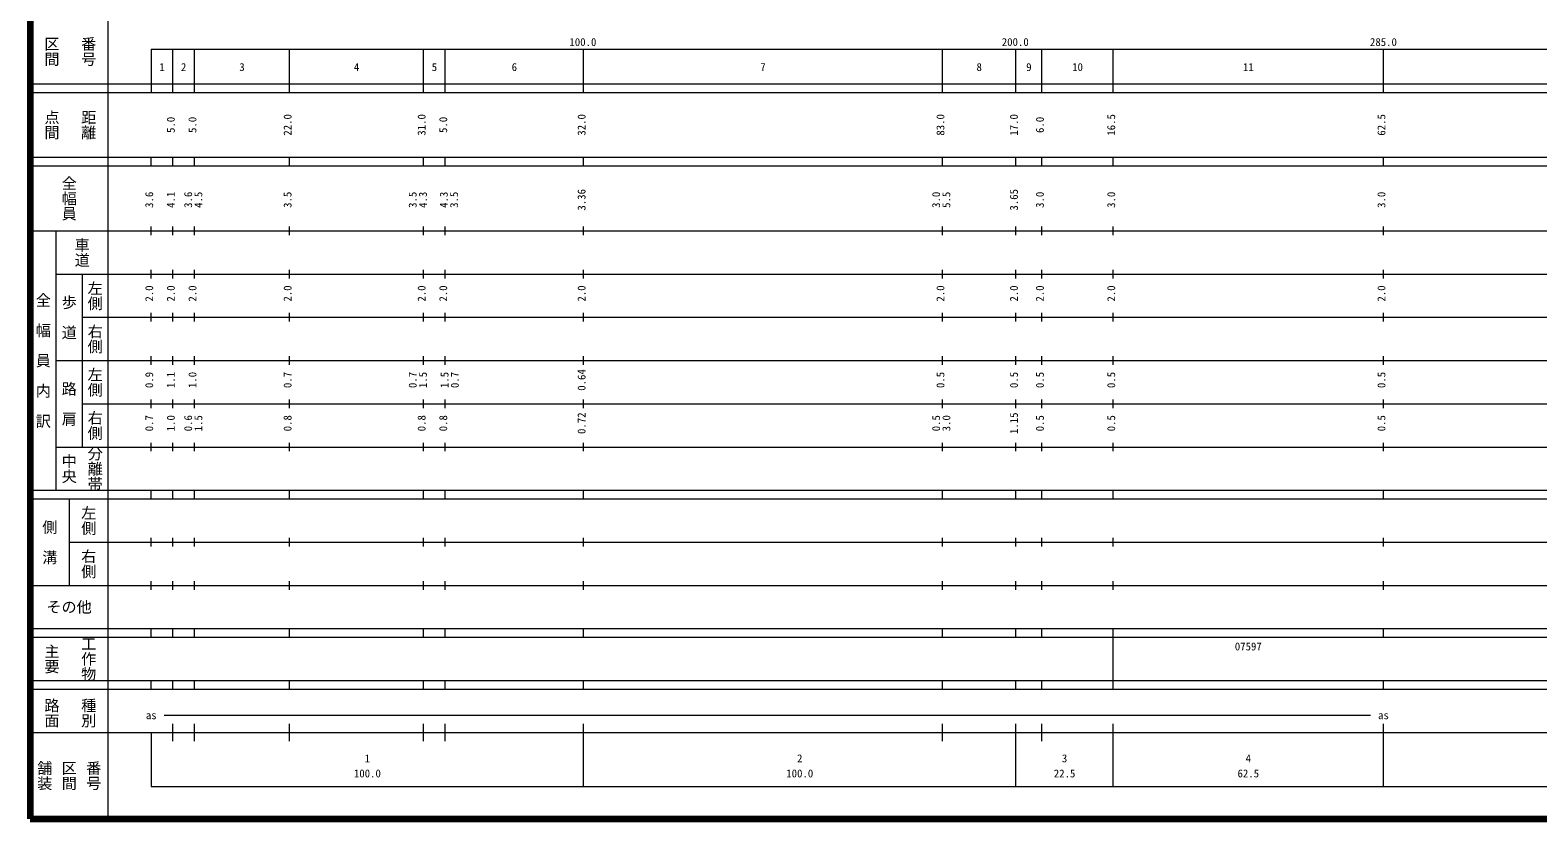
# Model space of a CAD drawing. Units: millimetres on the paper, enlarged 1000 times. Extents: x 40000 to 680000, y 20000 to 380000.
# Drawn here: x 40000 to 388715, y 20000 to 202409 of the extents above; entities that cross this region are included whole.
import ezdxf
from ezdxf.enums import TextEntityAlignment as Align

# ---------------------------------------------------------------- set-up
doc = ezdxf.new("R2010")
doc.units = ezdxf.units.MM
doc.header["$LTSCALE"] = 1000
doc.layers.add('M-TTL', color=2, linetype='Continuous', lineweight=140)
doc.layers.add('M-TTL-BAND', color=7, linetype='Continuous', lineweight=13)
doc.styles.add('@ＭＳ ゴシック', font='')
doc.styles.add('ＭＳ ゴシック', font='')
doc.styles.get('@ＭＳ ゴシック').set_extended_font_data('@MS Gothic')
doc.styles.get('ＭＳ ゴシック').set_extended_font_data('MS Gothic')

msp = doc.modelspace()

# ---------------------------------------------------------------- linework, layer by layer
at = {"layer": 'M-TTL'}
for p, q in [((40000, 380000), (40000, 20000)), ((40000, 20000), (680000, 20000))]:
    msp.add_line(p, q, dxfattribs=at)
at = {"layer": 'M-TTL-BAND'}
for p, q in [((58000, 370000), (58000, 20000)), ((68000, 198000), (579000, 198000)), ((68000, 198000), (68000, 188000)), ((73000, 188000), (73000, 198000)), ((78000, 188000), (78000, 198000)), ((100000, 188000), (100000, 198000)), ((131000, 188000), (131000, 198000)), ((136000, 188000), (136000, 198000)), ((168000, 188000), (168000, 198000)), ((251000, 188000), (251000, 198000)), ((268000, 188000), (268000, 198000)), ((274000, 188000), (274000, 198000)), ((290500, 188000), (290500, 198000)), ((353000, 188000), (353000, 198000)), ((40000, 190000), (579000, 190000)), ((40000, 188000), (579000, 188000)), ((40000, 173000), (579000, 173000)), ((40000, 171000), (579000, 171000)), ((68000, 171000), (68000, 173000)), ((73000, 171000), (73000, 173000)), ((78000, 171000), (78000, 173000)), ((100000, 171000), (100000, 173000)), ((131000, 171000), (131000, 173000)), ((136000, 171000), (136000, 173000)), ((168000, 171000), (168000, 173000)), ((251000, 171000), (251000, 173000)), ((268000, 171000), (268000, 173000)), ((274000, 171000), (274000, 173000)), ((290500, 171000), (290500, 173000)), ((353000, 171000), (353000, 173000)), ((68000, 155000), (68000, 157000)), ((73000, 155000), (73000, 157000)), ((78000, 155000), (78000, 157000)), ((100000, 155000), (100000, 157000)), ((131000, 155000), (131000, 157000)), ((136000, 155000), (136000, 157000)), ((168000, 155000), (168000, 157000)), ((251000, 155000), (251000, 157000)), ((268000, 155000), (268000, 157000)), ((274000, 155000), (274000, 157000)), ((290500, 155000), (290500, 157000)), ((353000, 155000), (353000, 157000)), ((40000, 156000), (579000, 156000)), ((46000, 96000), (46000, 156000)), ((68000, 145000), (68000, 147000)), ((73000, 145000), (73000, 147000)), ((78000, 145000), (78000, 147000)), ((100000, 145000), (100000, 147000)), ((131000, 145000), (131000, 147000)), ((136000, 145000), (136000, 147000)), ((168000, 145000), (168000, 147000)), ((251000, 145000), (251000, 147000)), ((268000, 145000), (268000, 147000)), ((274000, 145000), (274000, 147000)), ((290500, 145000), (290500, 147000)), ((353000, 145000), (353000, 147000)), ((46000, 146000), (579000, 146000)), ((52000, 146000), (52000, 106000)), ((52000, 136000), (579000, 136000)), ((68000, 135000), (68000, 137000)), ((73000, 135000), (73000, 137000)), ((78000, 135000), (78000, 137000)), ((100000, 135000), (100000, 137000)), ((131000, 135000), (131000, 137000)), ((136000, 135000), (136000, 137000)), ((168000, 135000), (168000, 137000)), ((251000, 135000), (251000, 137000)), ((268000, 135000), (268000, 137000)), ((274000, 135000), (274000, 137000)), ((290500, 135000), (290500, 137000)), ((353000, 135000), (353000, 137000)), ((46000, 126000), (579000, 126000)), ((68000, 125000), (68000, 127000)), ((73000, 125000), (73000, 127000)), ((78000, 125000), (78000, 127000)), ((100000, 125000), (100000, 127000)), ((131000, 125000), (131000, 127000)), ((136000, 125000), (136000, 127000)), ((168000, 125000), (168000, 127000)), ((251000, 125000), (251000, 127000)), ((268000, 125000), (268000, 127000)), ((274000, 125000), (274000, 127000)), ((290500, 125000), (290500, 127000)), ((353000, 125000), (353000, 127000)), ((52000, 116000), (579000, 116000)), ((68000, 115000), (68000, 117000)), ((73000, 115000), (73000, 117000)), ((78000, 115000), (78000, 117000)), ((100000, 115000), (100000, 117000)), ((131000, 115000), (131000, 117000)), ((136000, 115000), (136000, 117000)), ((168000, 115000), (168000, 117000)), ((251000, 115000), (251000, 117000)), ((268000, 115000), (268000, 117000)), ((274000, 115000), (274000, 117000)), ((290500, 115000), (290500, 117000)), ((353000, 115000), (353000, 117000)), ((46000, 106000), (579000, 106000)), ((68000, 105000), (68000, 107000)), ((73000, 105000), (73000, 107000)), ((78000, 105000), (78000, 107000)), ((100000, 105000), (100000, 107000)), ((131000, 105000), (131000, 107000)), ((136000, 105000), (136000, 107000)), ((168000, 105000), (168000, 107000)), ((251000, 105000), (251000, 107000)), ((268000, 105000), (268000, 107000)), ((274000, 105000), (274000, 107000)), ((290500, 105000), (290500, 107000)), ((353000, 105000), (353000, 107000)), ((40000, 96000), (579000, 96000)), ((68000, 94000), (68000, 96000)), ((73000, 94000), (73000, 96000)), ((78000, 94000), (78000, 96000)), ((100000, 94000), (100000, 96000)), ((131000, 94000), (131000, 96000)), ((136000, 94000), (136000, 96000)), ((168000, 94000), (168000, 96000)), ((251000, 94000), (251000, 96000)), ((268000, 94000), (268000, 96000)), ((274000, 94000), (274000, 96000)), ((290500, 94000), (290500, 96000)), ((353000, 94000), (353000, 96000)), ((40000, 94000), (579000, 94000)), ((49000, 94000), (49000, 74000)), ((49000, 84000), (579000, 84000)), ((68000, 83000), (68000, 85000)), ((73000, 83000), (73000, 85000)), ((78000, 83000), (78000, 85000)), ((100000, 83000), (100000, 85000)), ((131000, 83000), (131000, 85000)), ((136000, 83000), (136000, 85000)), ((168000, 83000), (168000, 85000)), ((251000, 83000), (251000, 85000)), ((268000, 83000), (268000, 85000)), ((274000, 83000), (274000, 85000)), ((290500, 83000), (290500, 85000)), ((353000, 83000), (353000, 85000)), ((40000, 74000), (579000, 74000)), ((68000, 73000), (68000, 75000)), ((73000, 73000), (73000, 75000)), ((78000, 73000), (78000, 75000)), ((100000, 73000), (100000, 75000)), ((131000, 73000), (131000, 75000)), ((136000, 73000), (136000, 75000)), ((168000, 73000), (168000, 75000)), ((251000, 73000), (251000, 75000)), ((268000, 73000), (268000, 75000)), ((274000, 73000), (274000, 75000)), ((290500, 73000), (290500, 75000)), ((353000, 73000), (353000, 75000)), ((40000, 64000), (579000, 64000)), ((68000, 62000), (68000, 64000)), ((73000, 62000), (73000, 64000)), ((78000, 62000), (78000, 64000)), ((100000, 62000), (100000, 64000)), ((131000, 62000), (131000, 64000)), ((136000, 62000), (136000, 64000)), ((168000, 62000), (168000, 64000)), ((251000, 62000), (251000, 64000)), ((268000, 62000), (268000, 64000)), ((274000, 62000), (274000, 64000)), ((290500, 62000), (290500, 64000)), ((353000, 62000), (353000, 64000)), ((40000, 62000), (579000, 62000)), ((290500, 52000), (290500, 62000)), ((40000, 52000), (579000, 52000)), ((40000, 50000), (579000, 50000)), ((68000, 50000), (68000, 52000)), ((73000, 50000), (73000, 52000)), ((78000, 50000), (78000, 52000)), ((100000, 50000), (100000, 52000)), ((131000, 50000), (131000, 52000)), ((136000, 50000), (136000, 52000)), ((168000, 50000), (168000, 52000)), ((251000, 50000), (251000, 52000)), ((268000, 50000), (268000, 52000)), ((274000, 50000), (274000, 52000)), ((290500, 50000), (290500, 52000)), ((353000, 50000), (353000, 52000)), ((71000, 44000), (350000, 44000)), ((73000, 38000), (73000, 42000)), ((78000, 38000), (78000, 42000)), ((100000, 38000), (100000, 42000)), ((131000, 38000), (131000, 42000)), ((136000, 38000), (136000, 42000)), ((168000, 27500), (168000, 42000)), ((251000, 38000), (251000, 42000)), ((268000, 27500), (268000, 42000)), ((274000, 38000), (274000, 42000)), ((290500, 27500), (290500, 42000)), ((353000, 27500), (353000, 42000)), ((40000, 40000), (579000, 40000)), ((68000, 40000), (68000, 27500)), ((68000, 27500), (579000, 27500))]:
    msp.add_line(p, q, dxfattribs=at)

# ---------------------------------------------------------------- texts
at = {"layer": 'M-TTL-BAND', "style": '@ＭＳ ゴシック'}
for s, p in [('区間', (45000, 197500)), ('番号', (53500, 197500)), ('点間', (45000, 180500)), ('距離', (53500, 180500)), ('全幅員', (49000, 163500)), ('車道', (52000, 151000)), ('左側', (55000, 141000)), ('全\u3000幅\u3000員\u3000内\u3000訳', (43000, 126000)), ('歩\u3000道', (49000, 136000)), ('右側', (55000, 131000)), ('左側', (55000, 121000)), ('路\u3000肩', (49000, 116000)), ('右側', (55000, 111000)), ('分離帯', (55000, 101000)), ('中央', (49000, 101000)), ('左側', (53500, 89000)), ('側\u3000溝', (44500, 84000)), ('右側', (53500, 79000)), ('主要', (45000, 57000)), ('工作物', (53500, 57000)), ('路面', (45000, 44500)), ('種別', (53500, 44500)), ('舗装', (43333, 30000)), ('区間', (49000, 30000)), ('番号', (54667, 30000))]:
    msp.add_text(s, height=2566, rotation=270, dxfattribs=at).set_placement(p, align=Align.MIDDLE_CENTER)
at = {"layer": 'M-TTL-BAND', "style": 'ＭＳ ゴシック'}
for s, p in [('100.0', (167844, 198195)), ('200.0', (267844, 198195)), ('285.0', (353000, 198195)), ('1', (70500, 192405)), ('2', (75500, 192405)), ('3', (89000, 192405)), ('4', (115500, 192405)), ('5', (133500, 192405)), ('6', (152000, 192405)), ('7', (209500, 192405)), ('8', (259500, 192405)), ('9', (271000, 192405)), ('10', (282250, 192405)), ('11', (321750, 192405)), ('as', (68000, 42500)), ('as', (353000, 42500)), ('2', (218000, 32523)), ('3', (279250, 32523)), ('100.0', (118000, 29033)), ('1', (118000, 32523)), ('100.0', (218000, 29033)), ('22.5', (279250, 29033)), ('62.5', (321750, 29033)), ('4', (321750, 32523))]:
    msp.add_text(s, height=1833, dxfattribs=at).set_placement(p, align=Align.BOTTOM_CENTER)
for s, p in [('5.0', (74000, 180500)), ('5.0', (79000, 180500)), ('22.0', (101000, 180500)), ('31.0', (132000, 180500)), ('5.0', (137000, 180500)), ('32.0', (169000, 180500)), ('83.0', (252000, 180500)), ('17.0', (269000, 180500)), ('6.0', (275000, 180500)), ('16.5', (291500, 180500)), ('62.5', (354000, 180500)), ('3.6', (69000, 163174)), ('4.1', (74000, 163174)), ('3.6', (78000, 163174)), ('4.5', (80370, 163174)), ('3.5', (101000, 163174)), ('3.5', (129936, 163174)), ('4.3', (132306, 163174)), ('4.3', (137134, 163174)), ('3.5', (139504, 163174)), ('3.36', (169000, 163174)), ('3.0', (251000, 163174)), ('5.5', (253370, 163174)), ('3.65', (269000, 163174)), ('3.0', (275000, 163174)), ('3.0', (291500, 163174)), ('3.0', (354000, 163174)), ('2.0', (69000, 141500)), ('2.0', (74000, 141500)), ('2.0', (79000, 141500)), ('2.0', (101000, 141500)), ('2.0', (132000, 141500)), ('2.0', (137000, 141500)), ('2.0', (169000, 141500)), ('2.0', (252000, 141500)), ('2.0', (269000, 141500)), ('2.0', (275000, 141500)), ('2.0', (291500, 141500)), ('2.0', (354000, 141500)), ('0.9', (69000, 121500)), ('1.1', (74000, 121500)), ('1.0', (79000, 121500)), ('0.7', (101000, 121500)), ('0.7', (129936, 121500)), ('1.5', (132306, 121500)), ('1.5', (137311, 121500)), ('0.7', (139681, 121500)), ('0.64', (169000, 121500)), ('0.5', (252000, 121500)), ('0.5', (269000, 121500)), ('0.5', (275000, 121500)), ('0.5', (291500, 121500)), ('0.5', (354000, 121500)), ('0.7', (69000, 111500)), ('1.0', (74000, 111500)), ('0.6', (78000, 111500)), ('1.5', (80370, 111500)), ('0.8', (101000, 111500)), ('0.8', (132000, 111500)), ('0.8', (137000, 111500)), ('0.72', (169000, 111500)), ('0.5', (251000, 111500)), ('3.0', (253370, 111500)), ('1.15', (269000, 111500)), ('0.5', (275000, 111500)), ('0.5', (291500, 111500)), ('0.5', (354000, 111500))]:
    msp.add_text(s, height=1833, rotation=90, dxfattribs=at).set_placement(p, align=Align.BOTTOM_CENTER)
msp.add_text('その他', height=2566, dxfattribs=at).set_placement((49000, 69000), align=Align.MIDDLE_CENTER)
msp.add_text('07597', height=1833, dxfattribs=at).set_placement((318625, 58405), align=Align.BOTTOM_LEFT)

doc.saveas('drawing.dxf')
